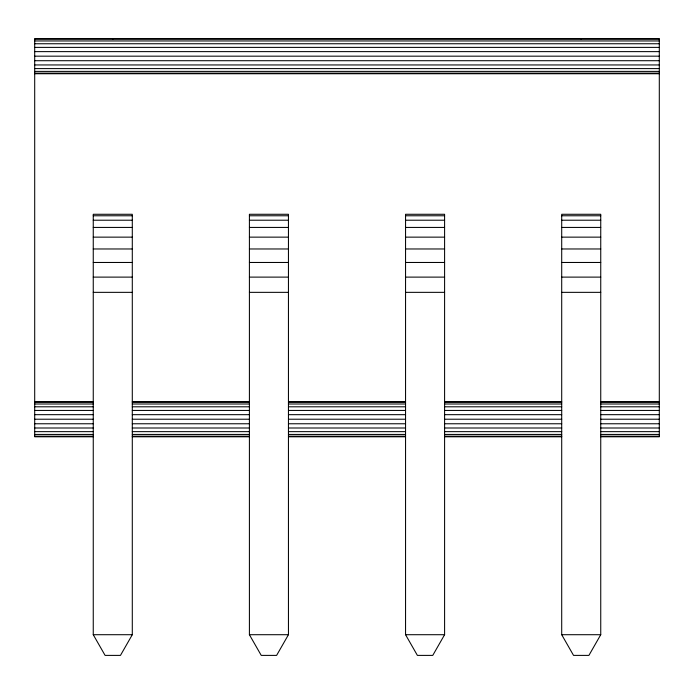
<?xml version="1.0" encoding="UTF-8"?>
<svg xmlns="http://www.w3.org/2000/svg" width="694" height="694" viewBox="0 0 694 694"><rect width="100%" height="100%" fill="white"/><g stroke="black" fill="none" stroke-linecap="round" stroke-linejoin="round"><path stroke-width="1.04" d="M132.294 634.706L120.461 655.396L105.089 655.396L93.256 634.706L93.256 214.273L132.294 214.273L132.294 634.706L93.256 634.706M288.444 634.706L276.611 655.396L261.239 655.396L249.406 634.706L249.406 214.273L288.444 214.273L288.444 634.706L249.406 634.706M444.594 634.706L432.761 655.396L417.389 655.396L405.556 634.706L405.556 214.273L444.594 214.273L444.594 634.706L405.556 634.706M600.744 634.706L588.911 655.396L573.539 655.396L561.706 634.706L561.706 214.273L600.744 214.273L600.744 634.706L561.706 634.706M34.7 39.202L659.3 39.202M34.7 40.955L659.3 40.955M34.7 43.748L659.3 43.748M34.7 47.392L659.3 47.392M34.7 51.625L659.3 51.625M34.7 56.171L659.3 56.171M34.7 60.716L659.3 60.716M34.7 64.95L659.3 64.95M34.7 68.593L659.3 68.593M34.7 71.387L659.3 71.387M34.7 73.139L659.3 73.139M34.7 73.737L659.3 73.737M93.256 215.773L132.294 215.773M249.406 215.773L288.444 215.773M405.556 215.773L444.594 215.773M561.706 215.773L600.744 215.773M93.256 220.215L132.294 220.215M249.406 220.215L288.444 220.215M405.556 220.215L444.594 220.215M561.706 220.215L600.744 220.215M93.256 227.432L132.294 227.432M249.406 227.432L288.444 227.432M405.556 227.432L444.594 227.432M561.706 227.432L600.744 227.432M93.256 237.14L132.294 237.14M249.406 237.14L288.444 237.14M405.556 237.14L444.594 237.14M561.706 237.14L600.744 237.14M93.256 248.973L132.294 248.973M249.406 248.973L288.444 248.973M405.556 248.973L444.594 248.973M561.706 248.973L600.744 248.973M93.256 262.471L132.294 262.471M249.406 262.471L288.444 262.471M405.556 262.471L444.594 262.471M561.706 262.471L600.744 262.471M93.256 277.114L132.294 277.114M249.406 277.114L288.444 277.114M405.556 277.114L444.594 277.114M561.706 277.114L600.744 277.114M93.256 292.348L132.294 292.348M249.406 292.348L288.444 292.348M405.556 292.348L444.594 292.348M561.706 292.348L600.744 292.348M34.7 401.653L93.256 401.653M132.294 401.653L249.406 401.653M288.444 401.653L405.556 401.653M444.594 401.653L561.706 401.653M600.744 401.653L659.3 401.653M34.7 402.251L93.256 402.251M132.294 402.251L249.406 402.251M288.444 402.251L405.556 402.251M444.594 402.251L561.706 402.251M600.744 402.251L659.3 402.251M34.7 404.003L93.256 404.003M132.294 404.003L249.406 404.003M288.444 404.003L405.556 404.003M444.594 404.003L561.706 404.003M600.744 404.003L659.3 404.003M34.7 406.797L93.256 406.797M132.294 406.797L249.406 406.797M288.444 406.797L405.556 406.797M444.594 406.797L561.706 406.797M600.744 406.797L659.3 406.797M34.7 410.44L93.256 410.44M132.294 410.44L249.406 410.44M288.444 410.44L405.556 410.44M444.594 410.44L561.706 410.44M600.744 410.44L659.3 410.44M34.7 414.674L93.256 414.674M132.294 414.674L249.406 414.674M288.444 414.674L405.556 414.674M444.594 414.674L561.706 414.674M600.744 414.674L659.3 414.674M34.7 419.219L93.256 419.219M132.294 419.219L249.406 419.219M288.444 419.219L405.556 419.219M444.594 419.219L561.706 419.219M600.744 419.219L659.3 419.219M34.7 423.765L93.256 423.765M132.294 423.765L249.406 423.765M288.444 423.765L405.556 423.765M444.594 423.765L561.706 423.765M600.744 423.765L659.3 423.765M34.7 427.998L93.256 427.998M132.294 427.998L249.406 427.998M288.444 427.998L405.556 427.998M444.594 427.998L561.706 427.998M600.744 427.998L659.3 427.998M34.7 431.642L93.256 431.642M132.294 431.642L249.406 431.642M288.444 431.642L405.556 431.642M444.594 431.642L561.706 431.642M600.744 431.642L659.3 431.642M34.7 434.435L93.256 434.435M132.294 434.435L249.406 434.435M288.444 434.435L405.556 434.435M444.594 434.435L561.706 434.435M600.744 434.435L659.3 434.435M34.7 436.188L93.256 436.188M132.294 436.188L249.406 436.188M288.444 436.188L405.556 436.188M444.594 436.188L561.706 436.188M600.744 436.188L659.3 436.188M93.256 436.786L34.7 436.786L34.7 38.604L659.3 38.604L659.3 436.786L600.744 436.786M132.294 436.786L249.406 436.786M288.444 436.786L405.556 436.786M444.594 436.786L561.706 436.786M581.225 38.604L581.225 39.133M112.775 38.604L112.775 39.133"/></g></svg>
